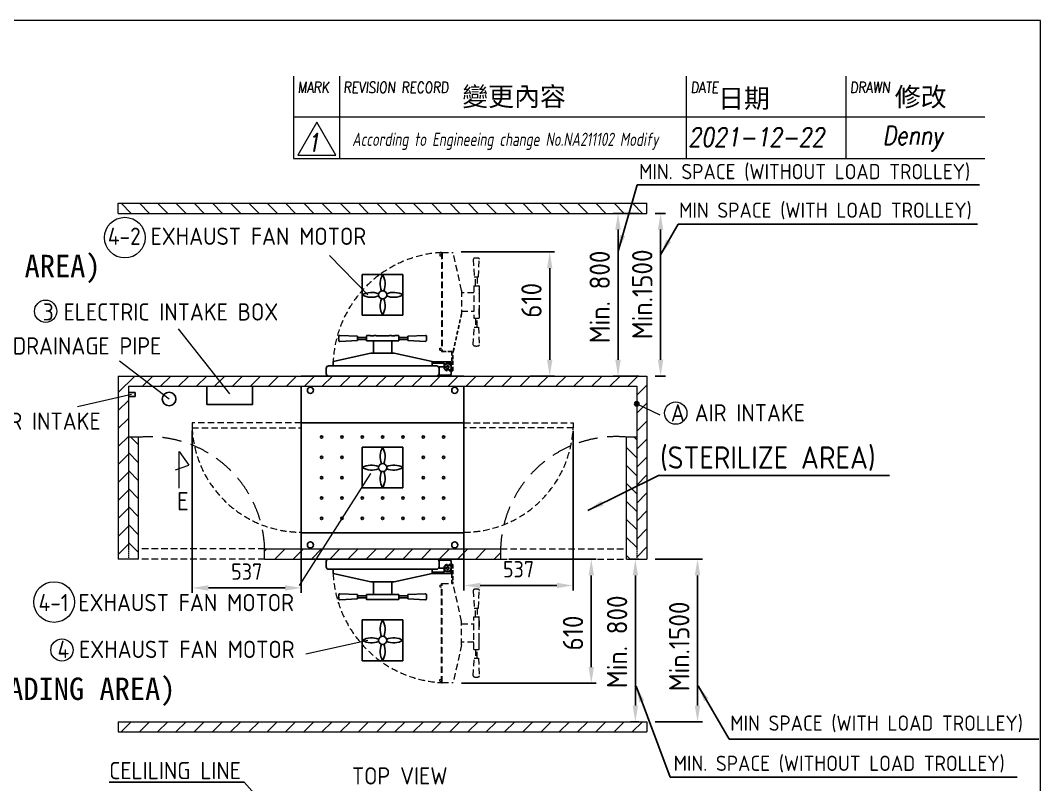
# Model space of a CAD drawing. Header units: millimetres. Extents: x 14108 to 27293, y 41 to 9311.
# Drawn here: x 22276 to 27293, y 5553 to 9311 of the extents above; entities that cross this region are included whole.
import ezdxf

# ---------------------------------------------------------------- set-up
doc = ezdxf.new("R2010")
doc.units = ezdxf.units.MM
doc.header["$MEASUREMENT"] = 0
doc.linetypes.add('HIDDEN', pattern=[9.525, 6.35, -3.175])
doc.layers.get('0').update_dxf_attribs({"lineweight": 25})
for name, color, linetype, lineweight in [('D', 3, 'Continuous', 13), ('F', 7, 'Continuous', 15), ('H', 2, 'HIDDEN', 15), ('S', 4, 'Continuous', 15), ('T', 4, 'Continuous', 15)]:
    doc.layers.add(name, color=color, linetype=linetype, lineweight=lineweight)
doc.layers.add('HI', color=2, linetype='HIDDEN')
doc.styles.get("Standard").update_dxf_attribs({"font": 'KAIU.TTF'})
doc.styles.add('STU25', font='isocp2.shx')
doc.styles.add('Text', font='romans.shx', dxfattribs={"width": 0.8, "oblique": 10})
doc.dimstyles.new('STU25', dxfattribs={"dimscale": 40, "dimtxt": 2.5, "dimasz": 2, "dimexe": 0.6, "dimexo": 1, "dimgap": 1, "dimtad": 1, "dimdsep": 46, "dimtxsty": 'STU25', "dimcen": 2, "dimazin": 2, "dimtfac": 1, "dimtmove": 0, "dimatfit": 3, "dimfxl": 0, "dimtolj": 1, "dimtzin": 0, "dimarcsym": 0})
doc.dimstyles.new('STU25$7', dxfattribs={"dimscale": 40, "dimtxt": 2.5, "dimasz": 2, "dimexe": 1.25, "dimexo": 0.625, "dimgap": 1, "dimtad": 0, "dimdec": 4, "dimdsep": 46, "dimtxsty": 'STU25', "dimcen": 2.5, "dimazin": 2, "dimtfac": 1, "dimtdec": 4, "dimtmove": 0, "dimatfit": 3, "dimfxl": 0, "dimtolj": 1, "dimtzin": 0, "dimarcsym": 0})
pattern_1 = [(135, (238081.19, 22781.9), (-44.194174, -44.194174), [])]

# ---------------------------------------------------------------- blocks, each defined once
blk = doc.blocks.new('*D4')
at = {"layer": 'D', "color": 0, "lineweight": -2}
for p, q in [((25397.2, 6661.9), (25630, 6661.9)), ((25606, 6581.9), (25606, 5941.9)), ((25397.2, 5861.9), (25630, 5861.9))]:
    blk.add_line(p, q, dxfattribs=at)
at = {"layer": 'D', "color": 0}
for points in [[(25619.3, 6581.9), (25592.7, 6581.9), (25606, 6661.9)], [(25592.7, 5941.9), (25619.3, 5941.9), (25606, 5861.9)]]:
    blk.add_solid(points, dxfattribs=at)
at = {"layer": 'Defpoints', "color": 0}
for p in [(25357.2, 6661.9), (25357.2, 5861.9), (25606, 5861.9)]:
    blk.add_point(p, dxfattribs=at)
at = {"layer": 'D', "color": 0, "insert": (25516, 6232.6), "char_height": 100, "attachment_point": 5, "rotation": 90, "style": 'STU25'}
blk.add_mtext('\\A1;{\\Fisocp2.shx;Min.1500}', dxfattribs=at)
blk = doc.blocks.new('*D9')
at = {"layer": 'D', "color": 0, "lineweight": -2}
for p, q in [((24678, 6661.9), (25107.5, 6661.9)), ((25083.5, 6131.5), (25083.5, 6581.9)), ((24444.5, 6051.5), (25107.5, 6051.5))]:
    blk.add_line(p, q, dxfattribs=at)
at = {"layer": 'D', "color": 0}
for points in [[(25096.9, 6581.9), (25070.2, 6581.9), (25083.5, 6661.9)], [(25070.2, 6131.5), (25096.9, 6131.5), (25083.5, 6051.5)]]:
    blk.add_solid(points, dxfattribs=at)
at = {"layer": 'Defpoints', "color": 0}
for p in [(24638, 6661.9), (25083.5, 6661.9), (24404.5, 6051.5)]:
    blk.add_point(p, dxfattribs=at)
at = {"layer": 'D', "color": 0, "insert": (24993.5, 6298.7), "char_height": 100, "attachment_point": 5, "rotation": 90, "style": 'STU25'}
blk.add_mtext('\\A1;610', dxfattribs=at)
blk = doc.blocks.new('*D10')
at = {"layer": 'D', "color": 0, "lineweight": -2}
for p, q in [((25317.2, 6661.9), (25276.4, 6661.9)), ((25300.4, 6581.9), (25300.4, 5941.9)), ((25317.2, 5861.9), (25276.4, 5861.9))]:
    blk.add_line(p, q, dxfattribs=at)
at = {"layer": 'D', "color": 0}
for points in [[(25313.7, 6581.9), (25287, 6581.9), (25300.4, 6661.9)], [(25287, 5941.9), (25313.7, 5941.9), (25300.4, 5861.9)]]:
    blk.add_solid(points, dxfattribs=at)
at = {"layer": 'Defpoints', "color": 0}
for p in [(25357.2, 6661.9), (25300.4, 5861.9), (25357.2, 5861.9)]:
    blk.add_point(p, dxfattribs=at)
at = {"layer": 'D', "color": 0, "insert": (25210.4, 6255.3), "char_height": 100, "attachment_point": 5, "rotation": 90, "style": 'STU25'}
blk.add_mtext('\\A1;{\\Fisocp2.shx;Min. 800}', dxfattribs=at)
blk = doc.blocks.new('*D12')
at = {"layer": 'D', "color": 0, "lineweight": -2}
for p, q in [((25397.2, 8361.9), (25448.2, 8361.9)), ((25424.2, 8281.9), (25424.2, 7641.9)), ((25397.2, 7561.9), (25448.2, 7561.9))]:
    blk.add_line(p, q, dxfattribs=at)
at = {"layer": 'D', "color": 0}
for points in [[(25437.5, 8281.9), (25410.9, 8281.9), (25424.2, 8361.9)], [(25410.9, 7641.9), (25437.5, 7641.9), (25424.2, 7561.9)]]:
    blk.add_solid(points, dxfattribs=at)
at = {"layer": 'Defpoints', "color": 0}
for p in [(25357.2, 8361.9), (25357.2, 7561.9), (25424.2, 7561.9)]:
    blk.add_point(p, dxfattribs=at)
at = {"layer": 'D', "color": 0, "insert": (25334.2, 7963.7), "char_height": 100, "attachment_point": 5, "rotation": 90, "style": 'STU25'}
blk.add_mtext('\\A1;{\\Fisocp2.shx;Min.1500}', dxfattribs=at)
blk = doc.blocks.new('*D13')
at = {"layer": 'D', "color": 0, "lineweight": -2}
for p, q in [((25317.2, 8361.9), (25191, 8361.9)), ((25215, 8281.9), (25215, 7641.9)), ((25317.2, 7561.9), (25191, 7561.9))]:
    blk.add_line(p, q, dxfattribs=at)
at = {"layer": 'D', "color": 0}
for points in [[(25228.3, 8281.9), (25201.6, 8281.9), (25215, 8361.9)], [(25201.6, 7641.9), (25228.3, 7641.9), (25215, 7561.9)]]:
    blk.add_solid(points, dxfattribs=at)
at = {"layer": 'Defpoints', "color": 0}
for p in [(25357.2, 8361.9), (25215, 7561.9), (25357.2, 7561.9)]:
    blk.add_point(p, dxfattribs=at)
at = {"layer": 'D', "color": 0, "insert": (25125, 7950.8), "char_height": 100, "attachment_point": 5, "rotation": 90, "style": 'STU25'}
blk.add_mtext('\\A1;{\\Fisocp2.shx;Min. 800}', dxfattribs=at)
blk = doc.blocks.new('*D14')
at = {"layer": 'D', "color": 0, "lineweight": -2}
for p, q in [((24444.3, 8172.4), (24903.1, 8172.4)), ((24879.1, 7641.9), (24879.1, 8092.4)), ((24782.8, 7561.9), (24903.1, 7561.9))]:
    blk.add_line(p, q, dxfattribs=at)
at = {"layer": 'D', "color": 0}
for points in [[(24892.4, 8092.4), (24865.7, 8092.4), (24879.1, 8172.4)], [(24865.7, 7641.9), (24892.4, 7641.9), (24879.1, 7561.9)]]:
    blk.add_solid(points, dxfattribs=at)
at = {"layer": 'Defpoints', "color": 0}
for p in [(24404.3, 8172.4), (24879.1, 8172.4), (24742.8, 7561.9)]:
    blk.add_point(p, dxfattribs=at)
at = {"layer": 'D', "color": 0, "insert": (24789.1, 7934.3), "char_height": 100, "attachment_point": 5, "rotation": 90, "style": 'STU25'}
blk.add_mtext('\\A1;610', dxfattribs=at)
blk = doc.blocks.new('*D25')
at = {"layer": 'D', "color": 0, "lineweight": -2}
for p, q in [((23120.2, 7291.9), (23120.2, 6496.4)), ((23657.2, 7291.9), (23657.2, 6496.4)), ((23200.2, 6520.4), (23577.2, 6520.4))]:
    blk.add_line(p, q, dxfattribs=at)
at = {"layer": 'D', "color": 0}
for points in [[(23200.2, 6533.7), (23200.2, 6507), (23120.2, 6520.4)], [(23577.2, 6507), (23577.2, 6533.7), (23657.2, 6520.4)]]:
    blk.add_solid(points, dxfattribs=at)
at = {"layer": 'Defpoints', "color": 0}
for p in [(23120.2, 7331.9), (23657.2, 7331.9), (23657.2, 6520.4)]:
    blk.add_point(p, dxfattribs=at)
at = {"layer": 'D', "color": 0, "insert": (23388.7, 6600.4), "char_height": 80, "attachment_point": 5, "style": 'STU25'}
blk.add_mtext('\\A1;537', dxfattribs=at)
blk = doc.blocks.new('*D26')
at = {"layer": 'D', "color": 0, "lineweight": -2}
for p, q in [((24457.2, 7291.9), (24457.2, 6508.2)), ((24994.2, 7291.9), (24994.2, 6508.2)), ((24537.2, 6532.2), (24914.2, 6532.2))]:
    blk.add_line(p, q, dxfattribs=at)
at = {"layer": 'D', "color": 0}
for points in [[(24537.2, 6545.6), (24537.2, 6518.9), (24457.2, 6532.2)], [(24914.2, 6518.9), (24914.2, 6545.6), (24994.2, 6532.2)]]:
    blk.add_solid(points, dxfattribs=at)
at = {"layer": 'Defpoints', "color": 0}
for p in [(24457.2, 7331.9), (24994.2, 7331.9), (24994.2, 6532.2)]:
    blk.add_point(p, dxfattribs=at)
at = {"layer": 'D', "color": 0, "insert": (24725.7, 6612.2), "char_height": 80, "attachment_point": 5, "style": 'STU25'}
blk.add_mtext('\\A1;537', dxfattribs=at)

msp = doc.modelspace()

# ---------------------------------------------------------------- hatches: boundary and pattern name
msp.add_hatch(color=256).paths.add_polyline_path([(25317.949, 7425.225, 1), (25296.428, 7425.225, 1)])
at = {"layer": 'H', "ltscale": 5}
h = msp.add_hatch(dxfattribs=at)
h.set_pattern_fill('ANSI31', color=256, scale=20, style=0)
h.set_pattern_definition([(315, (241081.76, -8651.43), (-44.90128, -44.90128), [])])
h.paths.add_polyline_path([(25357.188, 8361.942), (25357.188, 8411.942), (22757.188, 8411.942), (22757.188, 8361.942)])
h = msp.add_hatch(dxfattribs=at)
h.set_pattern_fill('ANSI31', color=256, scale=500, style=0)
h.set_pattern_definition([(45, (238081.19, 22781.9), (-44.194174, 44.194174), [])])
h.paths.add_polyline_path([(22757.188, 7561.942), (22757.188, 6661.942), (22807.188, 6661.942), (22807.188, 6711.942), (22807.188, 7261.942), (22807.188, 7511.942), (25307.188, 7511.942), (25307.188, 6711.942), (25307.188, 6661.942), (25357.188, 6661.942), (25357.188, 7561.942)])
h = msp.add_hatch(dxfattribs=at)
h.set_pattern_fill('ANSI31', color=256, scale=500, angle=90, style=0)
h.set_pattern_definition(pattern_1)
h.paths.add_polyline_path([(22807.188, 6661.942), (22857.188, 6661.942), (22857.188, 7261.942), (22807.188, 7261.942), (22807.188, 6711.942)])
h = msp.add_hatch(dxfattribs=at)
h.set_pattern_fill('ANSI31', color=256, scale=500, angle=90, style=0)
h.set_pattern_definition(pattern_1)
h.paths.add_polyline_path([(25307.188, 6661.942), (25257.188, 6661.942), (25257.188, 7263.026), (25307.188, 7263.026)])
h = msp.add_hatch(dxfattribs=at)
h.set_pattern_fill('ANSI31', color=256, scale=20, style=0)
h.set_pattern_definition([(45, (256818.14, 22809.805), (-44.90128, 44.90128), [])])
h.paths.add_polyline_path([(24637.973, 6661.942), (24637.973, 6711.942), (23476.404, 6711.942), (23476.404, 6661.942)])
h = msp.add_hatch(dxfattribs=at)
h.set_pattern_fill('ANSI31', color=256, scale=20, style=0)
h.set_pattern_definition([(45, (241081.76, 22875.314), (-44.90128, 44.90128), [])])
h.paths.add_polyline_path([(22757.188, 5811.942), (22757.188, 5861.942), (25357.188, 5861.942), (25357.188, 5811.942)])

# ---------------------------------------------------------------- linework, layer by layer
at = {"linetype": 'Continuous'}
for p, q in [((23957.188, 7861.276), (23957.188, 8061.276)), ((24157.188, 8061.276), (23957.188, 8061.276)), ((24157.188, 7861.276), (24157.188, 8061.276)), ((24157.188, 7861.276), (23957.188, 7861.276)), ((23933.951, 7757.526), (23846.951, 7762.026)), ((23846.951, 7732.026), (23933.951, 7736.526)), ((23933.951, 7736.526), (23933.951, 7757.526)), ((23933.951, 7751.776), (23977.188, 7751.776)), ((23977.188, 7742.276), (23933.951, 7742.276)), ((24012.188, 7735.276), (24012.188, 7673.942)), ((24102.188, 7673.942), (24102.188, 7735.276)), ((24180.426, 7751.776), (24137.188, 7751.776)), ((24137.188, 7742.276), (24180.426, 7742.276)), ((24180.426, 7757.526), (24267.426, 7762.026)), ((24180.426, 7736.526), (24180.426, 7757.526)), ((24267.426, 7732.026), (24180.426, 7736.526)), ((24394.652, 7631.942), (24300.638, 7631.942)), ((24394.652, 7631.942), (24394.652, 7601.942)), ((24300.638, 7625.942), (24359.652, 7625.942)), ((24359.652, 7601.942), (24359.652, 7625.942)), ((24384.652, 7591.942), (24369.652, 7591.942)), ((22839.564, 7481.658), (22807.188, 7481.658)), ((22839.564, 7461.658), (22839.564, 7481.658)), ((22839.564, 7461.658), (22807.188, 7461.658)), ((24157.188, 7211.942), (23957.188, 7211.942)), ((23957.188, 7211.942), (23957.188, 7011.942)), ((24157.188, 7211.942), (24157.188, 7011.942)), ((24157.188, 7011.942), (23957.188, 7011.942)), ((24384.652, 6631.942), (24369.652, 6631.942)), ((24300.638, 6597.942), (24359.652, 6597.942)), ((24394.652, 6591.942), (24300.638, 6591.942)), ((24359.652, 6621.942), (24359.652, 6597.942)), ((24394.652, 6591.942), (24394.652, 6621.942)), ((24012.188, 6488.608), (24012.188, 6549.942)), ((24102.188, 6549.942), (24102.188, 6488.608)), ((23846.951, 6491.858), (23933.951, 6487.358)), ((23933.951, 6487.358), (23933.951, 6466.358)), ((23977.188, 6481.608), (23933.951, 6481.608)), ((24137.188, 6481.608), (24180.426, 6481.608)), ((24267.426, 6491.858), (24180.426, 6487.358)), ((24180.426, 6487.358), (24180.426, 6466.358)), ((23933.951, 6466.358), (23846.951, 6461.858)), ((23933.951, 6472.108), (23977.188, 6472.108)), ((24180.426, 6472.108), (24137.188, 6472.108)), ((24180.426, 6466.358), (24267.426, 6461.858)), ((24157.188, 6362.608), (23957.188, 6362.608)), ((23957.188, 6362.608), (23957.188, 6162.608)), ((24157.188, 6362.608), (24157.188, 6162.608)), ((24157.188, 6162.608), (23957.188, 6162.608))]:
    msp.add_line(p, q, dxfattribs=at)
for p, q in [((23977.188, 7735.276), (23977.188, 7758.776)), ((23977.188, 7735.276), (24137.188, 7735.276)), ((23979.688, 7761.276), (23996.188, 7761.276)), ((23997.188, 7760.276), (24013.688, 7760.276)), ((24014.688, 7761.276), (24024.688, 7761.276)), ((24025.688, 7760.276), (24088.688, 7760.276)), ((24099.688, 7761.276), (24089.688, 7761.276)), ((24089.688, 7761.276), (24099.688, 7761.276)), ((24100.688, 7760.276), (24117.188, 7760.276)), ((24117.188, 7760.276), (24100.688, 7760.276)), ((24118.188, 7761.276), (24134.688, 7761.276)), ((24137.188, 7735.276), (24137.188, 7758.776)), ((23999.688, 7673.942), (23813.738, 7633.113)), ((23813.738, 7611.942), (23813.738, 7633.113)), ((23999.688, 7673.942), (24114.688, 7673.942)), ((24114.688, 7673.942), (24300.638, 7633.113)), ((24300.638, 7611.942), (24300.638, 7633.113)), ((23779.688, 7573.942), (23779.688, 7599.942)), ((24322.688, 7611.942), (23791.688, 7611.942)), ((24334.688, 7606.942), (24334.688, 7566.942)), ((24334.688, 7606.942), (24354.652, 7606.942)), ((24334.688, 7599.942), (24334.688, 7573.942)), ((24354.652, 7606.942), (24357.078, 7606.942)), ((24379.152, 7621.942), (24375.652, 7621.942)), ((24378.652, 7621.942), (24375.652, 7621.942)), ((24394.652, 7572.942), (24394.652, 7605.942)), ((23657.188, 7561.942), (24457.188, 7561.942)), ((24322.688, 7561.942), (23791.688, 7561.942)), ((24334.688, 7566.942), (24388.652, 7566.942)), ((24354.652, 7566.942), (24388.652, 7566.942)), ((23657.188, 7331.942), (23657.188, 7511.942)), ((24457.188, 7331.942), (24457.188, 7511.942)), ((24457.188, 7331.942), (23657.188, 7331.942)), ((24457.188, 7331.942), (23657.188, 7331.942)), ((23657.188, 7331.942), (23657.188, 6791.942)), ((24457.188, 6791.942), (24457.188, 7331.942)), ((23657.188, 6791.942), (24457.188, 6791.942)), ((23657.188, 6791.942), (24457.188, 6791.942)), ((23657.188, 6791.942), (23657.188, 6711.942)), ((24457.188, 6791.942), (24457.188, 6711.942)), ((23657.188, 6661.942), (24457.188, 6661.942)), ((23779.688, 6649.942), (23779.688, 6623.942)), ((24322.688, 6661.942), (23791.688, 6661.942)), ((24334.688, 6656.942), (24388.652, 6656.942)), ((24334.688, 6616.942), (24334.688, 6656.942)), ((24334.688, 6623.942), (24334.688, 6649.942)), ((24354.652, 6656.942), (24388.652, 6656.942)), ((24394.652, 6650.942), (24394.652, 6617.942)), ((24322.688, 6611.942), (23791.688, 6611.942)), ((23813.738, 6611.942), (23813.738, 6590.772)), ((23999.688, 6549.942), (23813.738, 6590.772)), ((24114.688, 6549.942), (24300.638, 6590.772)), ((24300.638, 6611.942), (24300.638, 6590.772)), ((24334.688, 6616.942), (24354.652, 6616.942)), ((24354.652, 6616.942), (24357.078, 6616.942)), ((24378.652, 6601.942), (24375.652, 6601.942)), ((24379.152, 6601.942), (24375.652, 6601.942)), ((23999.688, 6549.942), (24114.688, 6549.942)), ((23977.188, 6488.608), (24137.188, 6488.608)), ((23977.188, 6488.608), (23977.188, 6465.108)), ((24137.188, 6488.608), (24137.188, 6465.108)), ((23979.688, 6462.608), (23996.188, 6462.608)), ((23997.188, 6463.608), (24013.688, 6463.608)), ((24014.688, 6462.608), (24024.688, 6462.608)), ((24025.688, 6463.608), (24088.688, 6463.608)), ((24089.688, 6462.608), (24099.688, 6462.608)), ((24099.688, 6462.608), (24089.688, 6462.608)), ((24117.188, 6463.608), (24100.688, 6463.608)), ((24100.688, 6463.608), (24117.188, 6463.608)), ((24118.188, 6462.608), (24134.688, 6462.608))]:
    msp.add_line(p, q)
msp.add_lwpolyline([(23192.632, 7511.942), (23192.632, 7422.345), (23417.34, 7422.345), (23417.34, 7511.942)], dxfattribs=at)
for centre, radius in [((24057.188, 7961.276), 20), ((24057.188, 7961.276), 20), ((24057.188, 7961.276), 20), ((24057.188, 7961.276), 20), ((24377.152, 7605.942), 6.45), ((24377.152, 7605.942), 6.4), ((23007.188, 7449.121), 33.5), ((23702.188, 7491.942), 15), ((24412.188, 7491.942), 15), ((25307.188, 7425.225), 10.761), ((23757.188, 7261.942), 6), ((23857.188, 7261.942), 6), ((23957.188, 7261.942), 6), ((24057.188, 7261.942), 6), ((24157.188, 7261.942), 6), ((24257.188, 7261.942), 6), ((24357.188, 7261.942), 6), ((23757.188, 7161.942), 6), ((23857.188, 7161.942), 6), ((24057.188, 7111.942), 20), ((24257.188, 7161.942), 6), ((24357.188, 7161.942), 6), ((23757.188, 7061.942), 6), ((23857.188, 7061.942), 6), ((24257.188, 7061.942), 6), ((24357.188, 7061.942), 6), ((23757.188, 6961.942), 6), ((23857.188, 6961.942), 6), ((23957.188, 6961.942), 6), ((24057.188, 6961.942), 6), ((24157.188, 6961.942), 6), ((24257.188, 6961.942), 6), ((24357.188, 6961.942), 6), ((23757.188, 6861.942), 6), ((23857.188, 6861.942), 6), ((23957.188, 6861.942), 6), ((24057.188, 6861.942), 6), ((24157.188, 6861.942), 6), ((24257.188, 6861.942), 6), ((24357.188, 6861.942), 6), ((23702.188, 6731.942), 15), ((24412.188, 6731.942), 15), ((24377.152, 6617.942), 6.45), ((24377.152, 6617.942), 6.4), ((24057.188, 6262.608), 20), ((24057.188, 6262.608), 20), ((24057.188, 6262.608), 20), ((24057.188, 6262.608), 20)]:
    msp.add_circle(centre, radius)
for centre, radius, start, end in [((24138.213, 8015.401), 93.11, 150.481802, 201.977032), ((23976.164, 8015.401), 93.11, 338.022968, 29.518198), ((24003.064, 7880.252), 93.11, 68.022968, 119.518198), ((24003.064, 8042.301), 93.11, 240.481802, 291.977032), ((24138.213, 7907.152), 93.11, 158.022968, 209.518198), ((23976.164, 7907.152), 93.11, 330.481802, 21.977032), ((24111.313, 7880.252), 93.11, 60.481802, 111.977032), ((24111.313, 8042.301), 93.11, 248.022968, 299.518198), ((23979.688, 7758.776), 2.5, 90, 180), ((23996.188, 7760.276), 1, 0, 90), ((24014.688, 7760.276), 1, 90, 180), ((24024.688, 7760.276), 1, 0, 90), ((24089.688, 7760.276), 1, 90, 180), ((24099.688, 7760.276), 1, 0, 90), ((24118.188, 7760.276), 1, 90, 180), ((24134.688, 7758.776), 2.5, 0, 90), ((23791.688, 7599.942), 12, 90, 180), ((24322.688, 7599.942), 12, 0, 90), ((24357.078, 7609.942), 3, 270, 347.846803), ((24375.652, 7605.942), 16, 90, 167.846803), ((24378.652, 7605.942), 16, 0, 90), ((23791.688, 7573.942), 12, 180, 270), ((24322.688, 7573.942), 12, 270, 0), ((24388.652, 7572.942), 6, 270, 0), ((24138.213, 7166.067), 93.11, 150.481802, 201.977032), ((23976.164, 7166.067), 93.11, 338.022968, 29.518198), ((24003.064, 7030.918), 93.11, 68.022968, 119.518198), ((24003.064, 7192.967), 93.11, 240.481802, 291.977032), ((24138.213, 7057.818), 93.11, 158.022968, 209.518198), ((23976.164, 7057.818), 93.11, 330.481802, 21.977032), ((24111.313, 7030.918), 93.11, 60.481802, 111.977032), ((24111.313, 7192.967), 93.11, 248.022968, 299.518198), ((23791.688, 6649.942), 12, 90, 180), ((23791.688, 6623.942), 12, 180, 270), ((24322.688, 6649.942), 12, 0, 90), ((24322.688, 6623.942), 12, 270, 0), ((24388.652, 6650.942), 6, 0, 90), ((24357.078, 6613.942), 3, 12.153197, 90), ((24375.652, 6617.942), 16, 192.153197, 270), ((24378.652, 6617.942), 16, 270, 0), ((23979.688, 6465.108), 2.5, 180, 270), ((23996.188, 6463.608), 1, 270, 0), ((24014.688, 6463.608), 1, 180, 270), ((24024.688, 6463.608), 1, 270, 0), ((24089.688, 6463.608), 1, 180, 270), ((24099.688, 6463.608), 1, 270, 0), ((24118.188, 6463.608), 1, 180, 270), ((24134.688, 6465.108), 2.5, 270, 0), ((24138.213, 6316.733), 93.11, 150.481802, 201.977032), ((23976.164, 6316.733), 93.11, 338.022968, 29.518198), ((24003.064, 6181.584), 93.11, 68.022968, 119.518198), ((24111.313, 6181.584), 93.11, 60.481802, 111.977032), ((24003.064, 6343.633), 93.11, 240.481802, 291.977032), ((24138.213, 6208.484), 93.11, 158.022968, 209.518198), ((23976.164, 6208.484), 93.11, 330.481802, 21.977032), ((24111.313, 6343.633), 93.11, 248.022968, 299.518198)]:
    msp.add_arc(centre, radius, start, end)
for centre, radius, start, end in [((23896.724, 7747.026), 55.773, 168.647115, 191.352885), ((23846.951, 7757.02), 5.007, 90, 168.647115), ((23846.951, 7737.033), 5.007, 191.352885, 275.921872), ((24267.426, 7737.033), 5.007, 264.078128, 348.647115), ((24267.426, 7757.02), 5.007, 11.352885, 90), ((24217.653, 7747.026), 55.773, 348.647115, 11.352885), ((24369.652, 7601.942), 10, 180, 270), ((24384.652, 7601.942), 10, 270, 0), ((24369.652, 6621.942), 10, 90, 180), ((24384.652, 6621.942), 10, 0, 90), ((23896.724, 6476.858), 55.773, 168.647115, 191.352885), ((23846.951, 6486.851), 5.007, 84.078128, 168.647115), ((24267.426, 6486.851), 5.007, 11.352885, 95.921872), ((24217.653, 6476.858), 55.773, 348.647115, 11.352885), ((23846.951, 6466.865), 5.007, 191.352885, 270), ((24267.426, 6466.865), 5.007, 270, 348.647115)]:
    msp.add_arc(centre, radius, start, end, dxfattribs=at)
at = {"layer": 'D'}
for p, q in [((23795.728, 8155.241), (23985.002, 7961.942)), ((23051.988, 7793.767), (23304.071, 7474.187)), ((22821.889, 7471.26), (22556.577, 7410.248)), ((25307.188, 7425.225), (25420.896, 7371.116)), ((23056.054, 7191.49), (23103.482, 7123.971)), ((23056.054, 7011.49), (23056.054, 7191.49)), ((23038.759, 7101.49), (23103.482, 7123.971)), ((23997.995, 7082.991), (23646.218, 6531.793)), ((23983.798, 6261.086), (23680.108, 6194.07))]:
    msp.add_line(p, q, dxfattribs=at)
at = {"layer": 'D', "linetype": 'Continuous'}
msp.add_line((23007.188, 7449.121), (22763.508, 7635.375), dxfattribs=at)
at = {"layer": 'D'}
for centre, radius in [((22789.36, 8242.683), 100), ((22399.735, 7880.507), 55), ((25498.826, 7380.022), 55), ((22441.32, 6450.937), 100), ((22480.041, 6215.011), 55)]:
    msp.add_circle(centre, radius, dxfattribs=at)
at = {"layer": 'F'}
msp.add_line((23619.428, 9036.54), (23619.428, 8631.54), dxfattribs=at)
at = {"layer": 'F', "color": 7}
for p, q in [((23844.428, 9036.54), (23844.428, 8631.54)), ((25552.599, 8631.54), (25552.599, 9036.54)), ((26336.326, 8631.54), (26336.326, 9036.54)), ((27019.417, 8834.04), (23619.428, 8834.04)), ((23619.428, 8631.54), (27019.417, 8631.54))]:
    msp.add_line(p, q, dxfattribs=at)
at = {"layer": 'F', "color": 6}
msp.add_lwpolyline([(14108.438, 9310.562), (14108.438, 40.562), (27293.438, 40.562), (27293.438, 9310.562)], close=True, dxfattribs=at)
msp.add_lwpolyline([(14108.438, 9310.562), (14108.438, 40.562), (27293.438, 40.562), (27293.438, 9310.562)], close=True, dxfattribs=at)
at = {"layer": 'F', "color": 7}
msp.add_lwpolyline([(23733.644, 8810.626), (23640.153, 8648.696), (23827.135, 8648.696)], close=True, dxfattribs=at)
at = {"layer": 'H', "ltscale": 5}
for p, q in [((24339.152, 8162.406), (24346.152, 8162.945)), ((24339.152, 8162.406), (24339.152, 8153.406)), ((24339.152, 8153.406), (24346.152, 8152.868)), ((24346.902, 8169.406), (24346.152, 8168.656)), ((24346.152, 8168.656), (24346.152, 7683.156)), ((24346.902, 8169.406), (24350.152, 8169.406)), ((24350.152, 8169.356), (24350.152, 7682.456)), ((24350.152, 8169.356), (24404.323, 8169.356)), ((24445.152, 7983.406), (24404.323, 8169.356)), ((24503.236, 8136.144), (24507.736, 8049.144)), ((24528.736, 8049.144), (24533.236, 8136.144)), ((24507.736, 8049.144), (24528.736, 8049.144)), ((24513.486, 8005.906), (24513.486, 8049.144)), ((24522.986, 8049.144), (24522.986, 8005.906)), ((24445.152, 7983.406), (24445.152, 7868.406)), ((24506.486, 8005.906), (24529.986, 8005.906)), ((24506.486, 8005.906), (24506.486, 7845.906)), ((24531.486, 7985.906), (24531.486, 7969.406)), ((24532.486, 8003.406), (24532.486, 7986.906)), ((24506.486, 7970.906), (24445.152, 7970.906)), ((24531.486, 7957.406), (24531.486, 7894.406)), ((24532.486, 7968.406), (24532.486, 7958.406)), ((24445.152, 7880.906), (24506.486, 7880.906)), ((24531.486, 7865.906), (24531.486, 7882.406)), ((24531.486, 7882.406), (24531.486, 7865.906)), ((24532.486, 7893.406), (24532.486, 7883.406)), ((24532.486, 7883.406), (24532.486, 7893.406)), ((24506.486, 7845.906), (24529.986, 7845.906)), ((24513.486, 7845.906), (24513.486, 7802.669)), ((24522.986, 7802.669), (24522.986, 7845.906)), ((24532.486, 7864.906), (24532.486, 7848.406)), ((24503.236, 7715.669), (24507.736, 7802.669)), ((24507.736, 7802.669), (24528.736, 7802.669)), ((24528.736, 7802.669), (24533.236, 7715.669)), ((24339.152, 7698.406), (24346.152, 7698.945)), ((23657.188, 7331.942), (23120.188, 7331.942)), ((23120.188, 7331.942), (23120.188, 7306.942)), ((24457.188, 7331.942), (24994.188, 7331.942)), ((24994.188, 7331.942), (24994.188, 7306.942)), ((23120.188, 7306.942), (23657.188, 7306.942)), ((24994.188, 7306.942), (24457.188, 7306.942)), ((23476.404, 6711.942), (22857.188, 6711.942)), ((24637.973, 6711.942), (25257.188, 6711.942)), ((23476.404, 6661.942), (22857.188, 6661.942)), ((24637.973, 6661.942), (25257.188, 6661.942)), ((24339.152, 6534.478), (24346.152, 6535.017)), ((24339.152, 6534.478), (24339.152, 6525.478)), ((24339.152, 6525.478), (24346.152, 6524.94)), ((24346.902, 6541.478), (24346.152, 6540.728)), ((24346.152, 6055.228), (24346.152, 6540.728)), ((24346.902, 6541.478), (24350.152, 6541.478)), ((24350.152, 6541.478), (24350.152, 6539.978)), ((24350.152, 6054.528), (24350.152, 6541.428)), ((24350.152, 6541.428), (24404.323, 6541.428)), ((24445.152, 6355.478), (24404.323, 6541.428)), ((24503.236, 6508.216), (24507.736, 6421.216)), ((24528.736, 6421.216), (24533.236, 6508.216)), ((24506.486, 6217.978), (24506.486, 6377.978)), ((24506.486, 6377.978), (24529.986, 6377.978)), ((24507.736, 6421.216), (24528.736, 6421.216)), ((24513.486, 6377.978), (24513.486, 6421.216)), ((24522.986, 6421.216), (24522.986, 6377.978)), ((24532.486, 6358.978), (24532.486, 6375.478)), ((24445.152, 6240.478), (24445.152, 6355.478)), ((24445.152, 6342.978), (24506.486, 6342.978)), ((24531.486, 6341.478), (24531.486, 6357.978)), ((24531.486, 6357.978), (24531.486, 6341.478)), ((24531.486, 6266.478), (24531.486, 6329.478)), ((24532.486, 6340.478), (24532.486, 6330.478)), ((24532.486, 6330.478), (24532.486, 6340.478)), ((24445.152, 6240.478), (24404.323, 6054.528)), ((24506.486, 6252.978), (24445.152, 6252.978)), ((24531.486, 6237.978), (24531.486, 6254.478)), ((24532.486, 6255.478), (24532.486, 6265.478)), ((24532.486, 6220.478), (24532.486, 6236.978)), ((24503.236, 6087.741), (24507.736, 6174.741)), ((24506.486, 6217.978), (24529.986, 6217.978)), ((24507.736, 6174.741), (24528.736, 6174.741)), ((24513.486, 6217.978), (24513.486, 6174.741)), ((24522.986, 6174.741), (24522.986, 6217.978)), ((24528.736, 6174.741), (24533.236, 6087.741)), ((24339.152, 6070.478), (24346.152, 6071.017)), ((24339.152, 6061.478), (24339.152, 6070.478)), ((24339.152, 6061.478), (24346.152, 6060.94)), ((24346.902, 6054.478), (24346.152, 6055.228)), ((24346.902, 6054.478), (24350.152, 6054.478)), ((24350.152, 6054.528), (24404.323, 6054.528))]:
    msp.add_line(p, q, dxfattribs=at)
at = {"layer": 'H'}
for p, q in [((22807.188, 6711.942), (22807.188, 6661.942)), ((25307.188, 6711.942), (25307.188, 6661.942)), ((22807.188, 6661.942), (22757.188, 6661.942)), ((25307.188, 6661.942), (25357.188, 6661.942))]:
    msp.add_line(p, q, dxfattribs=at)
at = {"layer": 'H', "ltscale": 5}
for centre, radius, start, end in [((24377.152, 7605.942), 564.069, 93.096396, 177.239062), ((24508.243, 8136.144), 5.007, 101.352885, 185.921872), ((24518.236, 8086.371), 55.773, 78.647115, 101.352885), ((24528.23, 8136.144), 5.007, 0, 78.647115), ((24529.986, 8003.406), 2.5, 0, 90), ((24531.486, 7986.906), 1, 270, 0), ((24531.486, 7968.406), 1, 0, 90), ((24531.486, 7958.406), 1, 270, 0), ((24531.486, 7893.406), 1, 0, 90), ((24531.486, 7883.406), 1, 270, 0), ((24529.986, 7848.406), 2.5, 270, 0), ((24531.486, 7864.906), 1, 0, 90), ((24508.243, 7715.669), 5.007, 174.078128, 258.647115), ((24518.236, 7765.441), 55.773, 258.647115, 281.352885), ((24528.23, 7715.669), 5.007, 281.352885, 360), ((23657.188, 7331.942), 537.582, 182.665477, 270), ((24457.188, 7331.942), 537.582, 270, 357.334523), ((24377.152, 6617.942), 564.069, 182.760938, 266.903604), ((24508.243, 6508.216), 5.007, 101.352885, 185.921872), ((24518.236, 6458.443), 55.773, 78.647115, 101.352885), ((24528.23, 6508.216), 5.007, 0, 78.647115), ((24529.986, 6375.478), 2.5, 0, 90), ((24531.486, 6358.978), 1, 270, 0), ((24531.486, 6340.478), 1, 0, 90), ((24531.486, 6330.478), 1, 270, 0), ((24531.486, 6265.478), 1, 0, 90), ((24531.486, 6255.478), 1, 270, 0), ((24531.486, 6236.978), 1, 0, 90), ((24529.986, 6220.478), 2.5, 270, 0), ((24508.243, 6087.741), 5.007, 174.078128, 258.647115), ((24518.236, 6137.513), 55.773, 258.647115, 281.352885), ((24528.23, 6087.741), 5.007, 281.352885, 360)]:
    msp.add_arc(centre, radius, start, end, dxfattribs=at)
at = {"layer": 'H', "ltscale": 15}
for centre, radius, start, end in [((22908.842, 6694.599), 568.611, 1.747893, 95.212055), ((25206.373, 6694.771), 569.443, 84.88024, 178.272017)]:
    msp.add_arc(centre, radius, start, end, dxfattribs=at)
at = {"layer": 'HI', "ltscale": 3}
for p, q in [((24445.152, 7868.406), (24404.323, 7682.456)), ((24339.152, 7689.406), (24339.152, 7698.406)), ((24339.152, 7689.406), (24346.152, 7688.868)), ((24346.902, 7682.406), (24346.152, 7683.156)), ((24346.902, 7682.406), (24350.152, 7682.406)), ((24350.152, 7682.406), (24350.152, 7683.906)), ((24350.152, 7682.456), (24404.323, 7682.456)), ((24397.152, 7682.456), (24397.152, 7623.442)), ((24403.152, 7588.442), (24403.152, 7682.456)), ((24363.152, 7598.442), (24363.152, 7613.442)), ((24373.152, 7623.442), (24397.152, 7623.442)), ((24403.152, 7588.442), (24373.152, 7588.442)), ((24363.152, 6625.442), (24363.152, 6610.442)), ((24403.152, 6635.442), (24373.152, 6635.442)), ((24403.152, 6635.442), (24403.152, 6541.428)), ((24373.152, 6600.442), (24397.152, 6600.442)), ((24397.152, 6541.428), (24397.152, 6600.442))]:
    msp.add_line(p, q, dxfattribs=at)
for centre in [(24377.152, 7605.942), (24377.152, 6617.942)]:
    msp.add_circle(centre, 6.45, dxfattribs=at)
for centre, start, end in [((24373.152, 7613.442), 90, 180), ((24373.152, 7598.442), 180, 270), ((24373.152, 6625.442), 90, 180), ((24373.152, 6610.442), 180, 270)]:
    msp.add_arc(centre, 10, start, end, dxfattribs=at)
at = {"layer": 'S'}
for p, q in [((22757.188, 8411.942), (25357.188, 8411.942)), ((22757.188, 8361.942), (25357.188, 8361.942)), ((22807.188, 7261.942), (22807.188, 6711.942)), ((22857.188, 7261.942), (22807.188, 7261.942)), ((22857.188, 6661.942), (22857.188, 7261.942)), ((25257.188, 6661.942), (25257.188, 7263.026)), ((25257.188, 7263.026), (25307.188, 7263.026)), ((23476.404, 6661.942), (23476.404, 6711.942)), ((24637.973, 6661.942), (24637.973, 6711.942)), ((22757.188, 5861.942), (25357.188, 5861.942)), ((22757.188, 5861.942), (22757.188, 5811.942)), ((25357.188, 5861.942), (25357.188, 5811.942)), ((22757.188, 5811.942), (25357.188, 5811.942))]:
    msp.add_line(p, q, dxfattribs=at)
at = {"layer": 'S', "linetype": 'Continuous'}
for p, q in [((22757.188, 8361.942), (22757.188, 8411.942)), ((25357.188, 8361.942), (25357.188, 8411.942)), ((22757.188, 7561.942), (22757.188, 6661.942)), ((22757.188, 7561.942), (25357.188, 7561.942)), ((25357.188, 7561.942), (25357.188, 6661.942)), ((22807.188, 7511.942), (22807.188, 7261.942)), ((22807.188, 7511.942), (25307.188, 7511.942)), ((25307.188, 7511.942), (25307.188, 6711.942)), ((23476.404, 6711.942), (24637.973, 6711.942)), ((22857.188, 6661.942), (22757.188, 6661.942)), ((23476.404, 6661.942), (24637.973, 6661.942)), ((25257.188, 6661.942), (25357.188, 6661.942))]:
    msp.add_line(p, q, dxfattribs=at)

# ---------------------------------------------------------------- texts
at = {"layer": 'D', "color": 11, "attachment_point": 1}
for s, insert, char_height in [('{\\Fisocp2.shx;\\C3;MIN. SPACE (WITHOUT LOAD TROLLEY)}', (25318.696, 8604.618), 75), ('{\\Fisocp2.shx;\\C3;MIN SPACE (WITH LOAD TROLLEY)}', (25515.576, 8415.044), 75), ('{\\C3;(UNLOADING AREA)}', (21472.987, 8158.12), 110), ('{\\Fisocp2.shx;\\C3;A AIR INTAKE}', (25474.875, 7423.688), 85), ('{\\Fisocp2.shx;\\C3;(STERILIZE AREA)}', (25422.266, 7216.626), 110), ('{\\C3;(LOADING AREA)}', (21990.932, 6079.526), 110), ('{\\Fisocp2.shx;\\C3;MIN SPACE (WITH LOAD TROLLEY)}', (25767.088, 5893.098), 75), ('{\\Fisocp2.shx;\\C3;MIN. SPACE (WITHOUT LOAD TROLLEY)}', (25488.5, 5695.47), 75), ('{\\Fisocp.shx;\\C3;CELILING LINE}', (22712.437, 5664.785), 85), ('{\\Fisocp2.shx;\\C3;TOP VIEW}', (23906.09, 5638.641), 85)]:
    msp.add_mtext(s, dxfattribs=dict(at, insert=insert, char_height=char_height))
at = {"layer": 'D', "color": 11, "char_height": 85, "attachment_point": 1, "style": 'STU25'}
for s, insert in [('{\\C3;4-2 EXHAUST FAN MOTOR}', (22705.794, 8291.825)), ('{\\C3;3 ELECTRIC INTAKE BOX}', (22385.907, 7919.866)), ('{\\C3;2 DRAINAGE PIPE}', (22137.58, 7752.731)), ('{\\C3;1 TREATEDWATER INTAKE}', (21438.816, 7382.516)), ('{\\C3;4-1 EXHAUST FAN MOTOR}', (22364.974, 6490.734)), ('{\\C3;4 EXHAUST FAN MOTOR}', (22458.213, 6260.648))]:
    msp.add_mtext(s, dxfattribs=dict(at, insert=insert))
at = {"layer": 'D', "insert": (23045.733, 6991.504), "char_height": 90, "attachment_point": 1}
msp.add_mtext('{\\Fisocp2.shx;E}', dxfattribs=at)
at = {"layer": 'F', "color": 1, "lineweight": 15, "style": 'Text', "oblique": 5, "width": 0.8}
for s, p in [('MARK', (23639.33, 8954.057)), ('REVISION RECORD', (23864.33, 8954.057)), ('DATE', (25572.5, 8954.057)), ('DRAWN', (26356.228, 8954.057))]:
    msp.add_text(s, height=54, dxfattribs=at).set_placement(p)
at = {"layer": 'F', "lineweight": -3}
for s, p in [('變更內容', (24448.762, 8889.572)), ('日期', (25706.944, 8880.672)), ('修改', (26576.15, 8887.792))]:
    msp.add_text(s, height=93.4085, dxfattribs=at).set_placement(p)
at = {"layer": 'T', "lineweight": 20, "style": 'Text', "oblique": 10, "width": 0.8}
for s, height, p in [('2021-12-22', 92, (25560.998, 8690.866)), ('Denny', 92, (26516.588, 8699.129)), ('1', 90, (23685.179, 8664.738))]:
    msp.add_text(s, height=height, dxfattribs=at).set_placement(p)
at = {"layer": 'T', "linetype": 'Continuous', "lineweight": 20, "insert": (23907.363, 8758.358), "char_height": 65, "attachment_point": 1, "style": 'Text'}
msp.add_mtext('{\\Fisocp2.shx|c136;According to Engineeing change No.NA211102 Modify}', dxfattribs=at)

# ---------------------------------------------------------------- dimensions: what is measured, and where the dimension line sits
at = {"layer": 'D'}
for base, p1, p2, text, picture, middle in [((25214.954, 7561.942), (25357.188, 8361.942), (25357.188, 7561.942), '{\\Fisocp2.shx;Min. <>}', '*D13', (25214.954, 7950.842)), ((25424.19, 7561.942), (25357.188, 8361.942), (25357.188, 7561.942), '{\\Fisocp2.shx;Min.1500}', '*D12', (25424.19, 7963.735)), ((25300.36, 5861.942), (25357.188, 6661.942), (25357.188, 5861.942), '{\\Fisocp2.shx;Min. <>}', '*D10', (25300.36, 6255.298)), ((25606, 5861.942), (25357.188, 6661.942), (25357.188, 5861.942), '{\\Fisocp2.shx;Min.1500}', '*D4', (25606, 6232.581))]:
    dim = msp.add_linear_dim(base=base, p1=p1, p2=p2, angle=90, text=text, dimstyle='STU25', dxfattribs=at)
    dim.commit()
    dim.dimension.update_dxf_attribs({"geometry": picture, "text_midpoint": middle, "dimtype": 160})
for base, p1, p2, picture, middle in [((24879.081, 8172.356), (24742.807, 7561.942), (24404.323, 8172.356), '*D14', (24879.081, 7934.271)), ((25083.52, 6661.942), (24404.518, 6051.535), (24637.973, 6661.942), '*D9', (25083.52, 6298.666))]:
    dim = msp.add_linear_dim(base=base, p1=p1, p2=p2, angle=90, dimstyle='STU25', override={"dimdec": 0}, dxfattribs=at)
    dim.commit()
    dim.dimension.update_dxf_attribs({"geometry": picture, "text_midpoint": middle, "dimtype": 160})
at = {"layer": 'D', "color": 3}
for base, p1, p2, picture, middle in [((23657.188, 6520.355), (23120.188, 7331.942), (23657.188, 7331.942), '*D25', (23388.688, 6600.355)), ((24994.188, 6532.221), (24457.188, 7331.942), (24994.188, 7331.942), '*D26', (24725.688, 6612.221))]:
    dim = msp.add_linear_dim(base=base, p1=p1, p2=p2, dimstyle='STU25', override={"dimtxt": 2}, dxfattribs=at)
    dim.commit()
    dim.dimension.update_dxf_attribs({"geometry": picture, "text_midpoint": middle})

# ---------------------------------------------------------------- leaders
at = {"layer": 'D'}
for points in [[(25214.954, 8175.847), (25309.585, 8501.706), (26992.627, 8501.706)], [(25424.19, 8157.809), (25510.622, 8308.289), (26983.681, 8308.289)], [(25066.172, 6901.438), (25414.495, 7073.456), (26550.479, 7073.456)], [(25304, 6037.704), (25471.113, 5590.678), (27178.233, 5590.678)], [(25609.365, 6039.102), (25762.134, 5777.284), (27285.547, 5777.284)], [(23502.311, 5424.598), (23375.89, 5566.073), (22711.673, 5566.073)]]:
    msp.add_leader(points, dimstyle='STU25$7', override={"dimgap": 1, "dimtad": 0}, dxfattribs=at)

doc.saveas('drawing.dxf')
